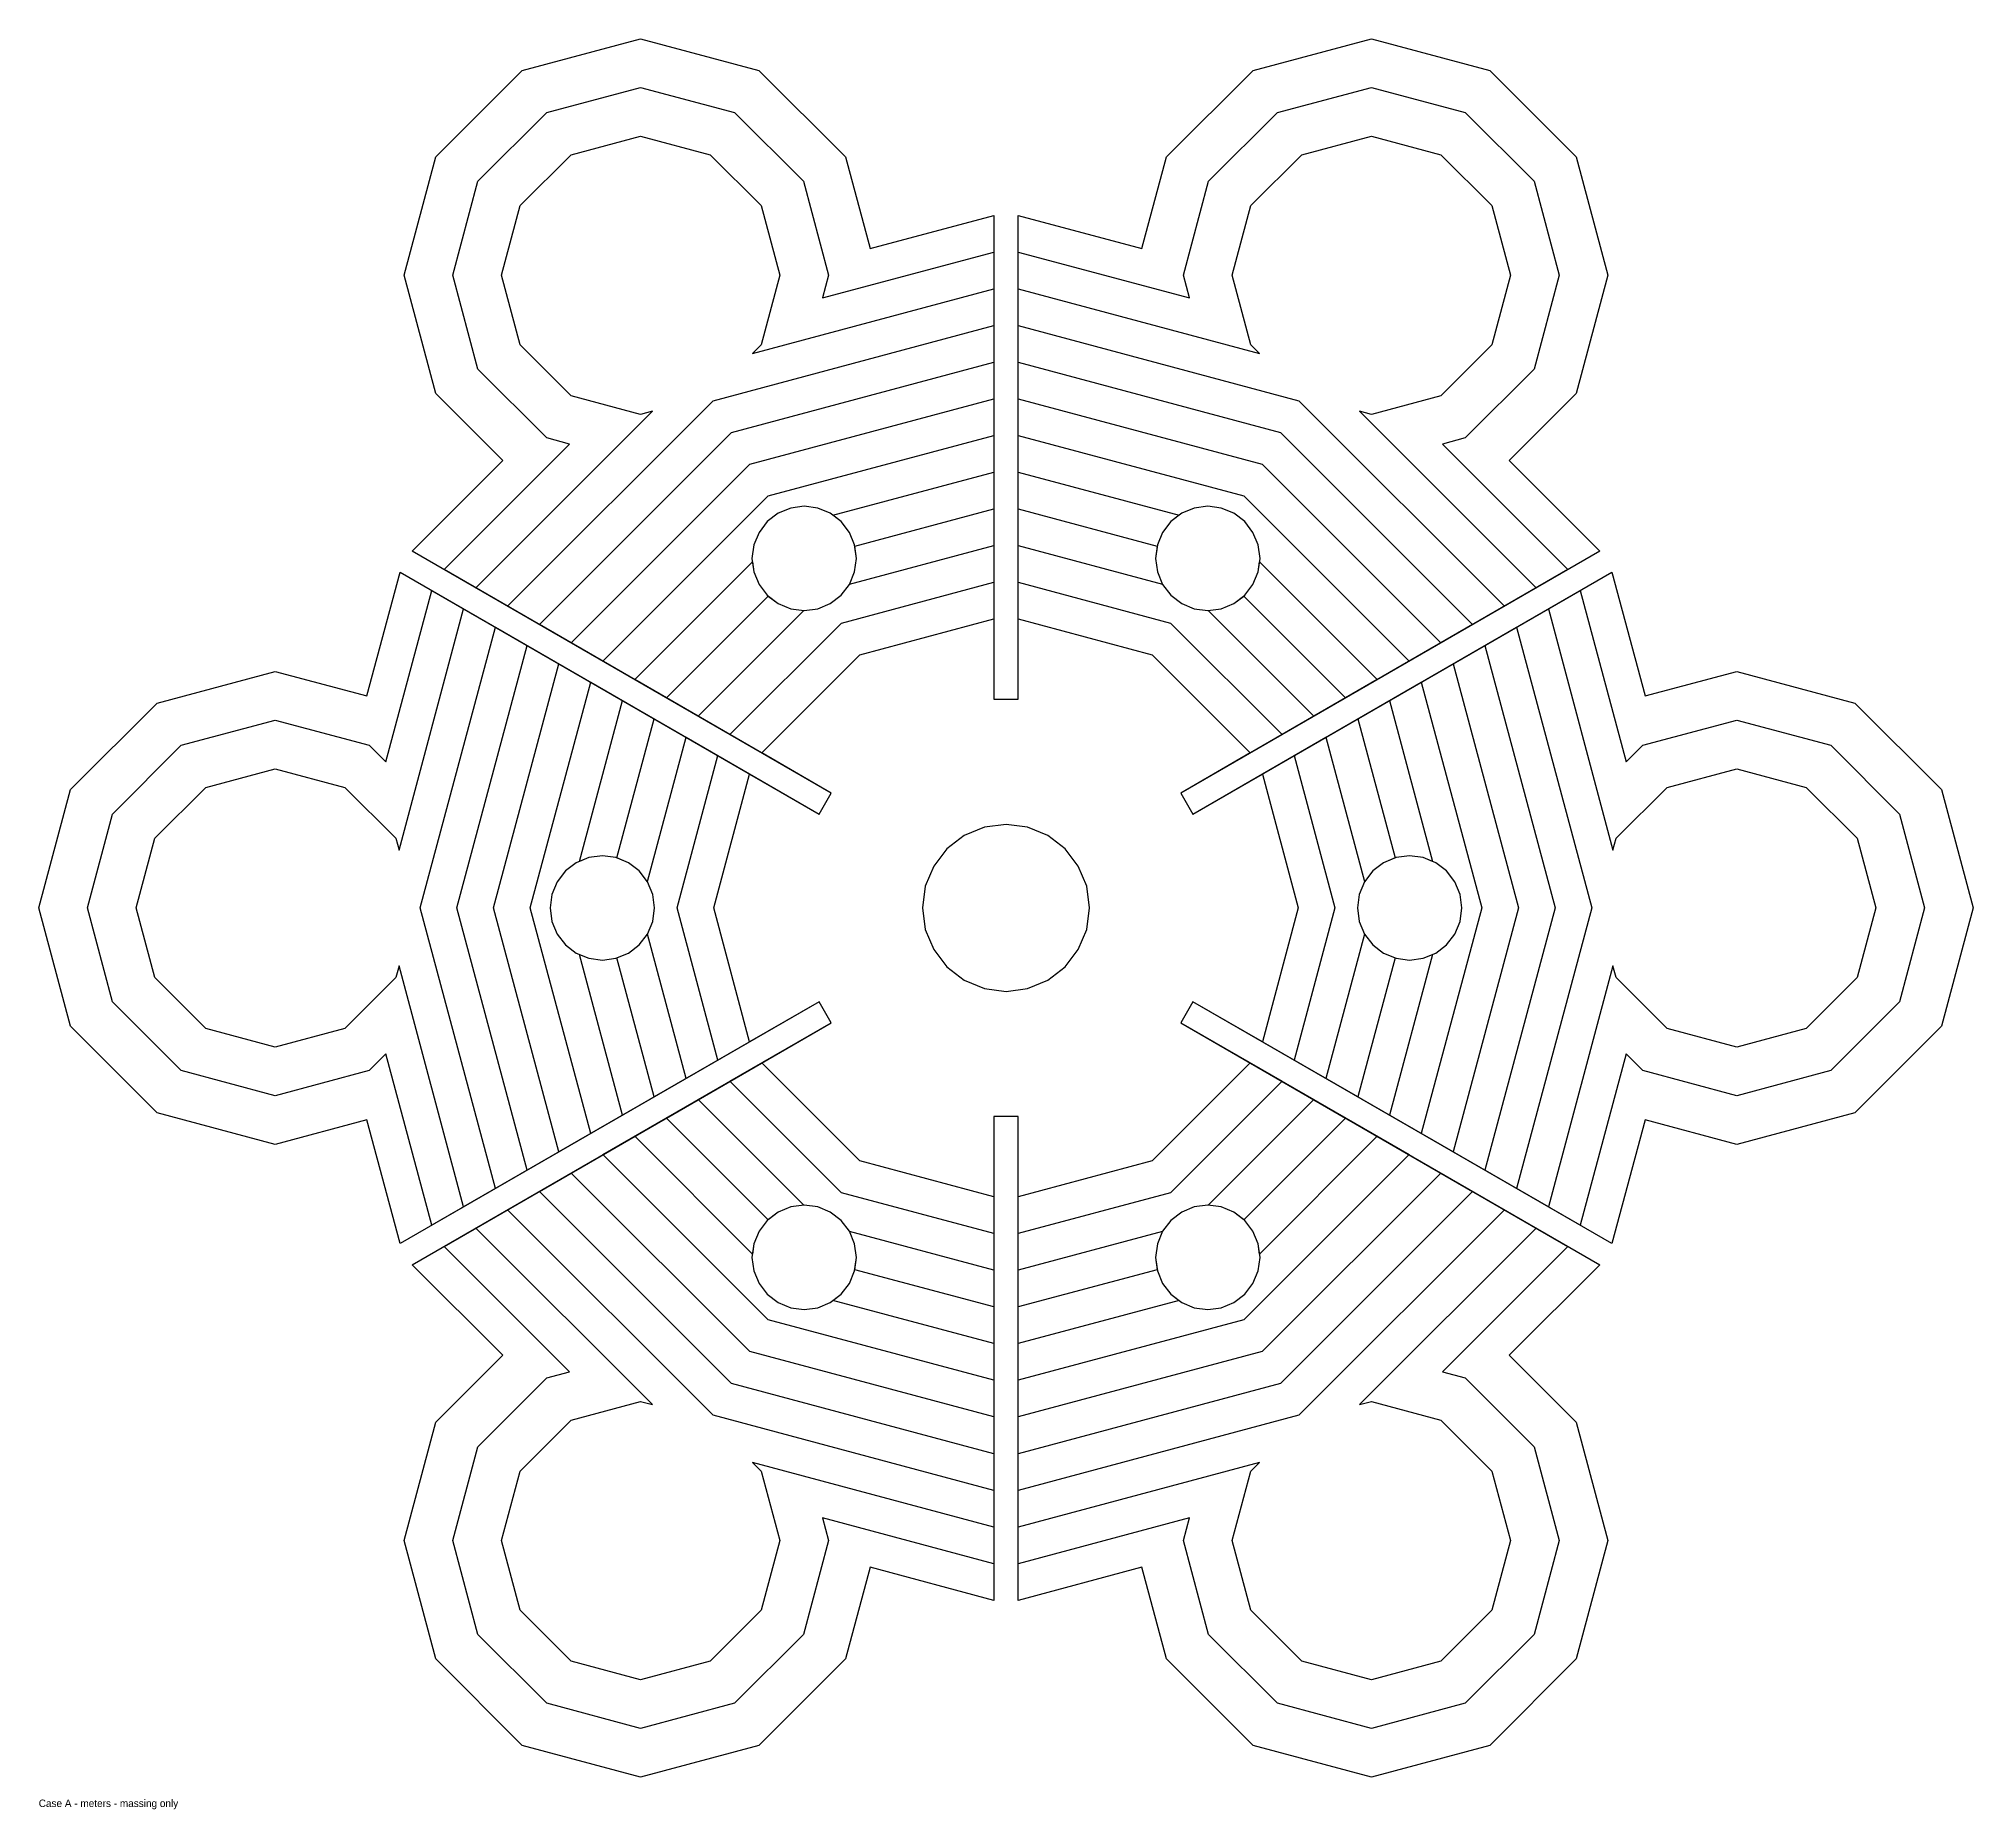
# Model space of a CAD drawing. Header units: metres. Extents: x -12935 to 12935, y -12056 to 11626.
import ezdxf

# ---------------------------------------------------------------- set-up
doc = ezdxf.new("R2010")
doc.units = ezdxf.units.M
for name, color, linetype in [('TIER_01', 3, 'Continuous'), ('TIER_02', 3, 'Continuous'), ('TIER_03', 3, 'Continuous'), ('TIER_04', 3, 'Continuous'), ('TIER_05', 3, 'Continuous'), ('TIER_06', 3, 'Continuous'), ('TIER_07', 3, 'Continuous'), ('TIER_08', 3, 'Continuous'), ('TIER_09', 3, 'Continuous'), ('TIER_10', 3, 'Continuous'), ('TIER_11', 3, 'Continuous'), ('TIER_12', 3, 'Continuous')]:
    doc.layers.add(name, color=color, linetype=linetype)

msp = doc.modelspace()

# ---------------------------------------------------------------- linework, layer by layer
at = {"layer": 'TIER_01'}
for points in [[(7626, -10044), (6468, -11202), (4886, -11626), (3304, -11202), (2146, -10044), (1817, -8819), (163, -9262), (163, -2792), (-163, -2792), (-163, -9262), (-1817, -8819), (-2146, -10044), (-3304, -11202), (-4886, -11626), (-6468, -11202), (-7626, -10044), (-8050, -8462), (-7626, -6880), (-6729, -5983), (-7940, -4772), (-2336, -1537), (-2499, -1255), (-8103, -4490), (-8546, -2836), (-9771, -3164), (-11353, -2740), (-12512, -1582), (-12935, 0), (-12512, 1582), (-11353, 2740), (-9771, 3164), (-8546, 2836), (-8103, 4490), (-2499, 1255), (-2336, 1537), (-7940, 4772), (-6729, 5983), (-7626, 6880), (-8050, 8462), (-7626, 10044), (-6468, 11202), (-4886, 11626), (-3304, 11202), (-2146, 10044), (-1817, 8819), (-163, 9262), (-163, 2792), (163, 2792), (163, 9262), (1817, 8819), (2146, 10044), (3304, 11202), (4886, 11626), (6468, 11202), (7626, 10044), (8050, 8462), (7626, 6880), (6729, 5983), (7940, 4772), (2336, 1537), (2499, 1255), (8103, 4490), (8546, 2836), (9771, 3164), (11353, 2740), (12512, 1582), (12935, 0), (12512, -1582), (11353, -2740), (9771, -3164), (8546, -2836), (8103, -4490), (2499, -1255), (2336, -1537), (7940, -4772), (6729, -5983), (7626, -6880), (8050, -8462)], [(-2205, 4181), (-2094, 4325), (-2025, 4494), (-2001, 4674), (-2025, 4855), (-2094, 5023), (-2205, 5168), (-2350, 5279), (-2518, 5349), (-2699, 5372), (-2879, 5349), (-3048, 5279), (-3192, 5168), (-3303, 5023), (-3373, 4855), (-3397, 4674), (-3373, 4494), (-3303, 4325), (-3192, 4181), (-3048, 4070), (-2879, 4000), (-2699, 3976), (-2518, 4000), (-2350, 4070)], [(3192, 4181), (3303, 4325), (3373, 4494), (3397, 4674), (3373, 4855), (3303, 5023), (3192, 5168), (3048, 5279), (2879, 5349), (2699, 5372), (2518, 5349), (2350, 5279), (2205, 5168), (2094, 5023), (2025, 4855), (2001, 4674), (2025, 4494), (2094, 4325), (2205, 4181), (2350, 4070), (2518, 4000), (2699, 3976), (2879, 4000), (3048, 4070)], [(790, -790), (967, -558), (1079, -289), (1117, 0), (1079, 289), (967, 558), (790, 790), (558, 967), (289, 1079), (0, 1117), (-289, 1079), (-558, 967), (-790, 790), (-967, 558), (-1079, 289), (-1117, 0), (-1079, -289), (-967, -558), (-790, -790), (-558, -967), (-289, -1079), (0, -1117), (289, -1079), (558, -967)], [(-4793, -349), (-4723, -181), (-4700, 0), (-4723, 181), (-4793, 349), (-4904, 494), (-5049, 604), (-5217, 674), (-5398, 698), (-5578, 674), (-5747, 604), (-5891, 494), (-6002, 349), (-6072, 181), (-6095, 0), (-6072, -181), (-6002, -349), (-5891, -494), (-5747, -604), (-5578, -674), (-5398, -698), (-5217, -674), (-5049, -604), (-4904, -494)], [(5891, -494), (6002, -349), (6072, -181), (6095, 0), (6072, 181), (6002, 349), (5891, 494), (5747, 604), (5578, 674), (5398, 698), (5217, 674), (5049, 604), (4904, 494), (4793, 349), (4723, 181), (4700, 0), (4723, -181), (4793, -349), (4904, -494), (5049, -604), (5217, -674), (5398, -698), (5578, -674), (5747, -604)], [(-2094, -5023), (-2025, -4855), (-2001, -4674), (-2025, -4494), (-2094, -4325), (-2205, -4181), (-2350, -4070), (-2518, -4000), (-2699, -3976), (-2879, -4000), (-3048, -4070), (-3192, -4181), (-3303, -4325), (-3373, -4494), (-3397, -4674), (-3373, -4855), (-3303, -5023), (-3192, -5168), (-3048, -5279), (-2879, -5349), (-2699, -5372), (-2518, -5349), (-2350, -5279), (-2205, -5168)], [(3192, -5168), (3303, -5023), (3373, -4855), (3397, -4674), (3373, -4494), (3303, -4325), (3192, -4181), (3048, -4070), (2879, -4000), (2699, -3976), (2518, -4000), (2350, -4070), (2205, -4181), (2094, -4325), (2025, -4494), (2001, -4674), (2025, -4855), (2094, -5023), (2205, -5168), (2350, -5279), (2518, -5349), (2699, -5372), (2879, -5349), (3048, -5279)]]:
    msp.add_lwpolyline(points, close=True, dxfattribs=at)
at = {"layer": 'TIER_02'}
for points in [[(-3629, -10638), (-4886, -10975), (-6142, -10638), (-7062, -9719), (-7398, -8462), (-7062, -7206), (-6142, -6286), (-5837, -6205), (-7515, -4527), (-2336, -1537), (-2499, -1255), (-7678, -4245), (-8292, -1953), (-8515, -2176), (-9771, -2513), (-11028, -2176), (-11947, -1256), (-12284, 0), (-11947, 1256), (-11028, 2176), (-9771, 2513), (-8515, 2176), (-8292, 1953), (-7678, 4245), (-2499, 1255), (-2336, 1537), (-7515, 4527), (-5837, 6205), (-6142, 6286), (-7062, 7206), (-7398, 8462), (-7062, 9719), (-6142, 10638), (-4886, 10975), (-3629, 10638), (-2710, 9719), (-2373, 8462), (-2455, 8158), (-163, 8772), (-163, 2792), (163, 2792), (163, 8772), (2455, 8158), (2373, 8462), (2710, 9719), (3629, 10638), (4886, 10975), (6142, 10638), (7062, 9719), (7398, 8462), (7062, 7206), (6142, 6286), (5837, 6205), (7515, 4527), (2336, 1537), (2499, 1255), (7678, 4245), (8292, 1953), (8515, 2176), (9771, 2513), (11028, 2176), (11947, 1256), (12284, 0), (11947, -1256), (11028, -2176), (9771, -2513), (8515, -2176), (8292, -1953), (7678, -4245), (2499, -1255), (2336, -1537), (7515, -4527), (5837, -6205), (6142, -6286), (7062, -7206), (7398, -8462), (7062, -9719), (6142, -10638), (4886, -10975), (3629, -10638), (2710, -9719), (2373, -8462), (2455, -8158), (163, -8772), (163, -2792), (-163, -2792), (-163, -8772), (-2455, -8158), (-2373, -8462), (-2710, -9719)], [(-2205, 4181), (-2094, 4325), (-2025, 4494), (-2001, 4674), (-2025, 4855), (-2094, 5023), (-2205, 5168), (-2350, 5279), (-2518, 5349), (-2699, 5372), (-2879, 5349), (-3048, 5279), (-3192, 5168), (-3303, 5023), (-3373, 4855), (-3397, 4674), (-3373, 4494), (-3303, 4325), (-3192, 4181), (-3048, 4070), (-2879, 4000), (-2699, 3976), (-2518, 4000), (-2350, 4070)], [(3192, 4181), (3303, 4325), (3373, 4494), (3397, 4674), (3373, 4855), (3303, 5023), (3192, 5168), (3048, 5279), (2879, 5349), (2699, 5372), (2518, 5349), (2350, 5279), (2205, 5168), (2094, 5023), (2025, 4855), (2001, 4674), (2025, 4494), (2094, 4325), (2205, 4181), (2350, 4070), (2518, 4000), (2699, 3976), (2879, 4000), (3048, 4070)], [(790, -790), (967, -558), (1079, -289), (1117, 0), (1079, 289), (967, 558), (790, 790), (558, 967), (289, 1079), (0, 1117), (-289, 1079), (-558, 967), (-790, 790), (-967, 558), (-1079, 289), (-1117, 0), (-1079, -289), (-967, -558), (-790, -790), (-558, -967), (-289, -1079), (0, -1117), (289, -1079), (558, -967)], [(-4793, -349), (-4723, -181), (-4700, 0), (-4723, 181), (-4793, 349), (-4904, 494), (-5049, 604), (-5217, 674), (-5398, 698), (-5578, 674), (-5747, 604), (-5891, 494), (-6002, 349), (-6072, 181), (-6095, 0), (-6072, -181), (-6002, -349), (-5891, -494), (-5747, -604), (-5578, -674), (-5398, -698), (-5217, -674), (-5049, -604), (-4904, -494)], [(5891, -494), (6002, -349), (6072, -181), (6095, 0), (6072, 181), (6002, 349), (5891, 494), (5747, 604), (5578, 674), (5398, 698), (5217, 674), (5049, 604), (4904, 494), (4793, 349), (4723, 181), (4700, 0), (4723, -181), (4793, -349), (4904, -494), (5049, -604), (5217, -674), (5398, -698), (5578, -674), (5747, -604)], [(-2094, -5023), (-2025, -4855), (-2001, -4674), (-2025, -4494), (-2094, -4325), (-2205, -4181), (-2350, -4070), (-2518, -4000), (-2699, -3976), (-2879, -4000), (-3048, -4070), (-3192, -4181), (-3303, -4325), (-3373, -4494), (-3397, -4674), (-3373, -4855), (-3303, -5023), (-3192, -5168), (-3048, -5279), (-2879, -5349), (-2699, -5372), (-2518, -5349), (-2350, -5279), (-2205, -5168)], [(3192, -5168), (3303, -5023), (3373, -4855), (3397, -4674), (3373, -4494), (3303, -4325), (3192, -4181), (3048, -4070), (2879, -4000), (2699, -3976), (2518, -4000), (2350, -4070), (2205, -4181), (2094, -4325), (2025, -4494), (2001, -4674), (2025, -4855), (2094, -5023), (2205, -5168), (2350, -5279), (2518, -5349), (2699, -5372), (2879, -5349), (3048, -5279)]]:
    msp.add_lwpolyline(points, close=True, dxfattribs=at)
at = {"layer": 'TIER_03'}
for points in [[(6498, -7532), (6747, -8462), (6498, -9393), (5816, -10074), (4886, -10323), (3955, -10074), (3274, -9393), (3024, -8462), (3274, -7532), (3389, -7417), (163, -8281), (163, -2792), (-163, -2792), (-163, -8281), (-3389, -7417), (-3274, -7532), (-3024, -8462), (-3274, -9393), (-3955, -10074), (-4886, -10323), (-5816, -10074), (-6498, -9393), (-6747, -8462), (-6498, -7532), (-5816, -6850), (-4886, -6601), (-4729, -6643), (-7090, -4282), (-2336, -1537), (-2499, -1255), (-7253, -3999), (-8117, -774), (-8160, -931), (-8841, -1612), (-9771, -1861), (-10702, -1612), (-11383, -931), (-11633, 0), (-11383, 931), (-10702, 1612), (-9771, 1861), (-8841, 1612), (-8160, 931), (-8117, 774), (-7253, 3999), (-2499, 1255), (-2336, 1537), (-7090, 4282), (-4729, 6643), (-4886, 6601), (-5816, 6850), (-6498, 7532), (-6747, 8462), (-6498, 9393), (-5816, 10074), (-4886, 10323), (-3955, 10074), (-3274, 9393), (-3024, 8462), (-3274, 7532), (-3389, 7417), (-163, 8281), (-163, 2792), (163, 2792), (163, 8281), (3389, 7417), (3274, 7532), (3024, 8462), (3274, 9393), (3955, 10074), (4886, 10323), (5816, 10074), (6498, 9393), (6747, 8462), (6498, 7532), (5816, 6850), (4886, 6601), (4729, 6643), (7090, 4282), (2336, 1537), (2499, 1255), (7253, 3999), (8117, 774), (8160, 931), (8841, 1612), (9771, 1861), (10702, 1612), (11383, 931), (11633, 0), (11383, -931), (10702, -1612), (9771, -1861), (8841, -1612), (8160, -931), (8117, -774), (7253, -3999), (2499, -1255), (2336, -1537), (7090, -4282), (4729, -6643), (4886, -6601), (5816, -6850)], [(-2205, 4181), (-2094, 4325), (-2025, 4494), (-2001, 4674), (-2025, 4855), (-2094, 5023), (-2205, 5168), (-2350, 5279), (-2518, 5349), (-2699, 5372), (-2879, 5349), (-3048, 5279), (-3192, 5168), (-3303, 5023), (-3373, 4855), (-3397, 4674), (-3373, 4494), (-3303, 4325), (-3192, 4181), (-3048, 4070), (-2879, 4000), (-2699, 3976), (-2518, 4000), (-2350, 4070)], [(3192, 4181), (3303, 4325), (3373, 4494), (3397, 4674), (3373, 4855), (3303, 5023), (3192, 5168), (3048, 5279), (2879, 5349), (2699, 5372), (2518, 5349), (2350, 5279), (2205, 5168), (2094, 5023), (2025, 4855), (2001, 4674), (2025, 4494), (2094, 4325), (2205, 4181), (2350, 4070), (2518, 4000), (2699, 3976), (2879, 4000), (3048, 4070)], [(790, -790), (967, -558), (1079, -289), (1117, 0), (1079, 289), (967, 558), (790, 790), (558, 967), (289, 1079), (0, 1117), (-289, 1079), (-558, 967), (-790, 790), (-967, 558), (-1079, 289), (-1117, 0), (-1079, -289), (-967, -558), (-790, -790), (-558, -967), (-289, -1079), (0, -1117), (289, -1079), (558, -967)], [(-4793, -349), (-4723, -181), (-4700, 0), (-4723, 181), (-4793, 349), (-4904, 494), (-5049, 604), (-5217, 674), (-5398, 698), (-5578, 674), (-5747, 604), (-5891, 494), (-6002, 349), (-6072, 181), (-6095, 0), (-6072, -181), (-6002, -349), (-5891, -494), (-5747, -604), (-5578, -674), (-5398, -698), (-5217, -674), (-5049, -604), (-4904, -494)], [(5891, -494), (6002, -349), (6072, -181), (6095, 0), (6072, 181), (6002, 349), (5891, 494), (5747, 604), (5578, 674), (5398, 698), (5217, 674), (5049, 604), (4904, 494), (4793, 349), (4723, 181), (4700, 0), (4723, -181), (4793, -349), (4904, -494), (5049, -604), (5217, -674), (5398, -698), (5578, -674), (5747, -604)], [(-2094, -5023), (-2025, -4855), (-2001, -4674), (-2025, -4494), (-2094, -4325), (-2205, -4181), (-2350, -4070), (-2518, -4000), (-2699, -3976), (-2879, -4000), (-3048, -4070), (-3192, -4181), (-3303, -4325), (-3373, -4494), (-3397, -4674), (-3373, -4855), (-3303, -5023), (-3192, -5168), (-3048, -5279), (-2879, -5349), (-2699, -5372), (-2518, -5349), (-2350, -5279), (-2205, -5168)], [(3192, -5168), (3303, -5023), (3373, -4855), (3397, -4674), (3373, -4494), (3303, -4325), (3192, -4181), (3048, -4070), (2879, -4000), (2699, -3976), (2518, -4000), (2350, -4070), (2205, -4181), (2094, -4325), (2025, -4494), (2001, -4674), (2025, -4855), (2094, -5023), (2205, -5168), (2350, -5279), (2518, -5349), (2699, -5372), (2879, -5349), (3048, -5279)]]:
    msp.add_lwpolyline(points, close=True, dxfattribs=at)
at = {"layer": 'TIER_04'}
for points in [[(7834, 0), (6828, -3754), (2499, -1255), (2336, -1537), (6665, -4036), (3917, -6784), (163, -7790), (163, -2792), (-163, -2792), (-163, -7790), (-3917, -6784), (-6665, -4036), (-2336, -1537), (-2499, -1255), (-6828, -3754), (-7834, 0), (-6828, 3754), (-2499, 1255), (-2336, 1537), (-6665, 4036), (-3917, 6784), (-163, 7790), (-163, 2792), (163, 2792), (163, 7790), (3917, 6784), (6665, 4036), (2336, 1537), (2499, 1255), (6828, 3754)], [(-2205, 4181), (-2094, 4325), (-2025, 4494), (-2001, 4674), (-2025, 4855), (-2094, 5023), (-2205, 5168), (-2350, 5279), (-2518, 5349), (-2699, 5372), (-2879, 5349), (-3048, 5279), (-3192, 5168), (-3303, 5023), (-3373, 4855), (-3397, 4674), (-3373, 4494), (-3303, 4325), (-3192, 4181), (-3048, 4070), (-2879, 4000), (-2699, 3976), (-2518, 4000), (-2350, 4070)], [(3192, 4181), (3303, 4325), (3373, 4494), (3397, 4674), (3373, 4855), (3303, 5023), (3192, 5168), (3048, 5279), (2879, 5349), (2699, 5372), (2518, 5349), (2350, 5279), (2205, 5168), (2094, 5023), (2025, 4855), (2001, 4674), (2025, 4494), (2094, 4325), (2205, 4181), (2350, 4070), (2518, 4000), (2699, 3976), (2879, 4000), (3048, 4070)], [(790, -790), (967, -558), (1079, -289), (1117, 0), (1079, 289), (967, 558), (790, 790), (558, 967), (289, 1079), (0, 1117), (-289, 1079), (-558, 967), (-790, 790), (-967, 558), (-1079, 289), (-1117, 0), (-1079, -289), (-967, -558), (-790, -790), (-558, -967), (-289, -1079), (0, -1117), (289, -1079), (558, -967)], [(-4793, -349), (-4723, -181), (-4700, 0), (-4723, 181), (-4793, 349), (-4904, 494), (-5049, 604), (-5217, 674), (-5398, 698), (-5578, 674), (-5747, 604), (-5891, 494), (-6002, 349), (-6072, 181), (-6095, 0), (-6072, -181), (-6002, -349), (-5891, -494), (-5747, -604), (-5578, -674), (-5398, -698), (-5217, -674), (-5049, -604), (-4904, -494)], [(5891, -494), (6002, -349), (6072, -181), (6095, 0), (6072, 181), (6002, 349), (5891, 494), (5747, 604), (5578, 674), (5398, 698), (5217, 674), (5049, 604), (4904, 494), (4793, 349), (4723, 181), (4700, 0), (4723, -181), (4793, -349), (4904, -494), (5049, -604), (5217, -674), (5398, -698), (5578, -674), (5747, -604)], [(-2094, -5023), (-2025, -4855), (-2001, -4674), (-2025, -4494), (-2094, -4325), (-2205, -4181), (-2350, -4070), (-2518, -4000), (-2699, -3976), (-2879, -4000), (-3048, -4070), (-3192, -4181), (-3303, -4325), (-3373, -4494), (-3397, -4674), (-3373, -4855), (-3303, -5023), (-3192, -5168), (-3048, -5279), (-2879, -5349), (-2699, -5372), (-2518, -5349), (-2350, -5279), (-2205, -5168)], [(3192, -5168), (3303, -5023), (3373, -4855), (3397, -4674), (3373, -4494), (3303, -4325), (3192, -4181), (3048, -4070), (2879, -4000), (2699, -3976), (2518, -4000), (2350, -4070), (2205, -4181), (2094, -4325), (2025, -4494), (2001, -4674), (2025, -4855), (2094, -5023), (2205, -5168), (2350, -5279), (2518, -5349), (2699, -5372), (2879, -5349), (3048, -5279)]]:
    msp.add_lwpolyline(points, close=True, dxfattribs=at)
at = {"layer": 'TIER_05'}
for points in [[(7343, 0), (6403, -3509), (2499, -1255), (2336, -1537), (6240, -3791), (3672, -6360), (163, -7300), (163, -2792), (-163, -2792), (-163, -7300), (-3672, -6360), (-6240, -3791), (-2336, -1537), (-2499, -1255), (-6403, -3509), (-7343, 0), (-6403, 3509), (-2499, 1255), (-2336, 1537), (-6240, 3791), (-3672, 6360), (-163, 7300), (-163, 2792), (163, 2792), (163, 7300), (3672, 6360), (6240, 3791), (2336, 1537), (2499, 1255), (6403, 3509)], [(-2205, 4181), (-2094, 4325), (-2025, 4494), (-2001, 4674), (-2025, 4855), (-2094, 5023), (-2205, 5168), (-2350, 5279), (-2518, 5349), (-2699, 5372), (-2879, 5349), (-3048, 5279), (-3192, 5168), (-3303, 5023), (-3373, 4855), (-3397, 4674), (-3373, 4494), (-3303, 4325), (-3192, 4181), (-3048, 4070), (-2879, 4000), (-2699, 3976), (-2518, 4000), (-2350, 4070)], [(3192, 4181), (3303, 4325), (3373, 4494), (3397, 4674), (3373, 4855), (3303, 5023), (3192, 5168), (3048, 5279), (2879, 5349), (2699, 5372), (2518, 5349), (2350, 5279), (2205, 5168), (2094, 5023), (2025, 4855), (2001, 4674), (2025, 4494), (2094, 4325), (2205, 4181), (2350, 4070), (2518, 4000), (2699, 3976), (2879, 4000), (3048, 4070)], [(790, -790), (967, -558), (1079, -289), (1117, 0), (1079, 289), (967, 558), (790, 790), (558, 967), (289, 1079), (0, 1117), (-289, 1079), (-558, 967), (-790, 790), (-967, 558), (-1079, 289), (-1117, 0), (-1079, -289), (-967, -558), (-790, -790), (-558, -967), (-289, -1079), (0, -1117), (289, -1079), (558, -967)], [(-4793, -349), (-4723, -181), (-4700, 0), (-4723, 181), (-4793, 349), (-4904, 494), (-5049, 604), (-5217, 674), (-5398, 698), (-5578, 674), (-5747, 604), (-5891, 494), (-6002, 349), (-6072, 181), (-6095, 0), (-6072, -181), (-6002, -349), (-5891, -494), (-5747, -604), (-5578, -674), (-5398, -698), (-5217, -674), (-5049, -604), (-4904, -494)], [(5891, -494), (6002, -349), (6072, -181), (6095, 0), (6072, 181), (6002, 349), (5891, 494), (5747, 604), (5578, 674), (5398, 698), (5217, 674), (5049, 604), (4904, 494), (4793, 349), (4723, 181), (4700, 0), (4723, -181), (4793, -349), (4904, -494), (5049, -604), (5217, -674), (5398, -698), (5578, -674), (5747, -604)], [(-2094, -5023), (-2025, -4855), (-2001, -4674), (-2025, -4494), (-2094, -4325), (-2205, -4181), (-2350, -4070), (-2518, -4000), (-2699, -3976), (-2879, -4000), (-3048, -4070), (-3192, -4181), (-3303, -4325), (-3373, -4494), (-3397, -4674), (-3373, -4855), (-3303, -5023), (-3192, -5168), (-3048, -5279), (-2879, -5349), (-2699, -5372), (-2518, -5349), (-2350, -5279), (-2205, -5168)], [(3192, -5168), (3303, -5023), (3373, -4855), (3397, -4674), (3373, -4494), (3303, -4325), (3192, -4181), (3048, -4070), (2879, -4000), (2699, -3976), (2518, -4000), (2350, -4070), (2205, -4181), (2094, -4325), (2025, -4494), (2001, -4674), (2025, -4855), (2094, -5023), (2205, -5168), (2350, -5279), (2518, -5349), (2699, -5372), (2879, -5349), (3048, -5279)]]:
    msp.add_lwpolyline(points, close=True, dxfattribs=at)
at = {"layer": 'TIER_06'}
for points in [[(6853, 0), (5978, -3263), (2499, -1255), (2336, -1537), (5815, -3546), (3426, -5935), (163, -6809), (163, -2792), (-163, -2792), (-163, -6809), (-3426, -5935), (-5815, -3546), (-2336, -1537), (-2499, -1255), (-5978, -3263), (-6853, 0), (-5978, 3263), (-2499, 1255), (-2336, 1537), (-5815, 3546), (-3426, 5935), (-163, 6809), (-163, 2792), (163, 2792), (163, 6809), (3426, 5935), (5815, 3546), (2336, 1537), (2499, 1255), (5978, 3263)], [(-2205, 4181), (-2094, 4325), (-2025, 4494), (-2001, 4674), (-2025, 4855), (-2094, 5023), (-2205, 5168), (-2350, 5279), (-2518, 5349), (-2699, 5372), (-2879, 5349), (-3048, 5279), (-3192, 5168), (-3303, 5023), (-3373, 4855), (-3397, 4674), (-3373, 4494), (-3303, 4325), (-3192, 4181), (-3048, 4070), (-2879, 4000), (-2699, 3976), (-2518, 4000), (-2350, 4070)], [(3192, 4181), (3303, 4325), (3373, 4494), (3397, 4674), (3373, 4855), (3303, 5023), (3192, 5168), (3048, 5279), (2879, 5349), (2699, 5372), (2518, 5349), (2350, 5279), (2205, 5168), (2094, 5023), (2025, 4855), (2001, 4674), (2025, 4494), (2094, 4325), (2205, 4181), (2350, 4070), (2518, 4000), (2699, 3976), (2879, 4000), (3048, 4070)], [(790, -790), (967, -558), (1079, -289), (1117, 0), (1079, 289), (967, 558), (790, 790), (558, 967), (289, 1079), (0, 1117), (-289, 1079), (-558, 967), (-790, 790), (-967, 558), (-1079, 289), (-1117, 0), (-1079, -289), (-967, -558), (-790, -790), (-558, -967), (-289, -1079), (0, -1117), (289, -1079), (558, -967)], [(-4793, -349), (-4723, -181), (-4700, 0), (-4723, 181), (-4793, 349), (-4904, 494), (-5049, 604), (-5217, 674), (-5398, 698), (-5578, 674), (-5747, 604), (-5891, 494), (-6002, 349), (-6072, 181), (-6095, 0), (-6072, -181), (-6002, -349), (-5891, -494), (-5747, -604), (-5578, -674), (-5398, -698), (-5217, -674), (-5049, -604), (-4904, -494)], [(5891, -494), (6002, -349), (6072, -181), (6095, 0), (6072, 181), (6002, 349), (5891, 494), (5747, 604), (5578, 674), (5398, 698), (5217, 674), (5049, 604), (4904, 494), (4793, 349), (4723, 181), (4700, 0), (4723, -181), (4793, -349), (4904, -494), (5049, -604), (5217, -674), (5398, -698), (5578, -674), (5747, -604)], [(-2094, -5023), (-2025, -4855), (-2001, -4674), (-2025, -4494), (-2094, -4325), (-2205, -4181), (-2350, -4070), (-2518, -4000), (-2699, -3976), (-2879, -4000), (-3048, -4070), (-3192, -4181), (-3303, -4325), (-3373, -4494), (-3397, -4674), (-3373, -4855), (-3303, -5023), (-3192, -5168), (-3048, -5279), (-2879, -5349), (-2699, -5372), (-2518, -5349), (-2350, -5279), (-2205, -5168)], [(3192, -5168), (3303, -5023), (3373, -4855), (3397, -4674), (3373, -4494), (3303, -4325), (3192, -4181), (3048, -4070), (2879, -4000), (2699, -3976), (2518, -4000), (2350, -4070), (2205, -4181), (2094, -4325), (2025, -4494), (2001, -4674), (2025, -4855), (2094, -5023), (2205, -5168), (2350, -5279), (2518, -5349), (2699, -5372), (2879, -5349), (3048, -5279)]]:
    msp.add_lwpolyline(points, close=True, dxfattribs=at)
at = {"layer": 'TIER_07'}
for points in [[(6362, 0), (5553, -3018), (2499, -1255), (2336, -1537), (5390, -3300), (3181, -5510), (163, -6318), (163, -2792), (-163, -2792), (-163, -6318), (-3181, -5510), (-5390, -3300), (-2336, -1537), (-2499, -1255), (-5553, -3018), (-6362, 0), (-5553, 3018), (-2499, 1255), (-2336, 1537), (-5390, 3300), (-3181, 5510), (-163, 6318), (-163, 2792), (163, 2792), (163, 6318), (3181, 5510), (5390, 3300), (2336, 1537), (2499, 1255), (5553, 3018)], [(-2205, 4181), (-2094, 4325), (-2025, 4494), (-2001, 4674), (-2025, 4855), (-2094, 5023), (-2205, 5168), (-2350, 5279), (-2518, 5349), (-2699, 5372), (-2879, 5349), (-3048, 5279), (-3192, 5168), (-3303, 5023), (-3373, 4855), (-3397, 4674), (-3373, 4494), (-3303, 4325), (-3192, 4181), (-3048, 4070), (-2879, 4000), (-2699, 3976), (-2518, 4000), (-2350, 4070)], [(3192, 4181), (3303, 4325), (3373, 4494), (3397, 4674), (3373, 4855), (3303, 5023), (3192, 5168), (3048, 5279), (2879, 5349), (2699, 5372), (2518, 5349), (2350, 5279), (2205, 5168), (2094, 5023), (2025, 4855), (2001, 4674), (2025, 4494), (2094, 4325), (2205, 4181), (2350, 4070), (2518, 4000), (2699, 3976), (2879, 4000), (3048, 4070)], [(790, -790), (967, -558), (1079, -289), (1117, 0), (1079, 289), (967, 558), (790, 790), (558, 967), (289, 1079), (0, 1117), (-289, 1079), (-558, 967), (-790, 790), (-967, 558), (-1079, 289), (-1117, 0), (-1079, -289), (-967, -558), (-790, -790), (-558, -967), (-289, -1079), (0, -1117), (289, -1079), (558, -967)], [(-4793, -349), (-4723, -181), (-4700, 0), (-4723, 181), (-4793, 349), (-4904, 494), (-5049, 604), (-5217, 674), (-5398, 698), (-5578, 674), (-5747, 604), (-5891, 494), (-6002, 349), (-6072, 181), (-6095, 0), (-6072, -181), (-6002, -349), (-5891, -494), (-5747, -604), (-5578, -674), (-5398, -698), (-5217, -674), (-5049, -604), (-4904, -494)], [(5891, -494), (6002, -349), (6072, -181), (6095, 0), (6072, 181), (6002, 349), (5891, 494), (5747, 604), (5578, 674), (5398, 698), (5217, 674), (5049, 604), (4904, 494), (4793, 349), (4723, 181), (4700, 0), (4723, -181), (4793, -349), (4904, -494), (5049, -604), (5217, -674), (5398, -698), (5578, -674), (5747, -604)], [(-2094, -5023), (-2025, -4855), (-2001, -4674), (-2025, -4494), (-2094, -4325), (-2205, -4181), (-2350, -4070), (-2518, -4000), (-2699, -3976), (-2879, -4000), (-3048, -4070), (-3192, -4181), (-3303, -4325), (-3373, -4494), (-3397, -4674), (-3373, -4855), (-3303, -5023), (-3192, -5168), (-3048, -5279), (-2879, -5349), (-2699, -5372), (-2518, -5349), (-2350, -5279), (-2205, -5168)], [(3192, -5168), (3303, -5023), (3373, -4855), (3397, -4674), (3373, -4494), (3303, -4325), (3192, -4181), (3048, -4070), (2879, -4000), (2699, -3976), (2518, -4000), (2350, -4070), (2205, -4181), (2094, -4325), (2025, -4494), (2001, -4674), (2025, -4855), (2094, -5023), (2205, -5168), (2350, -5279), (2518, -5349), (2699, -5372), (2879, -5349), (3048, -5279)]]:
    msp.add_lwpolyline(points, close=True, dxfattribs=at)
at = {"layer": 'TIER_08'}
for points in [[(5705, 622), (5578, 674), (5398, 698), (5217, 674), (5049, 604), (4904, 494), (4793, 349), (4723, 181), (4700, 0), (4723, -181), (4793, -349), (4904, -494), (5049, -604), (5217, -674), (5398, -698), (5578, -674), (5705, -622), (5128, -2773), (2499, -1255), (2336, -1537), (4965, -3055), (3391, -4630), (3373, -4494), (3303, -4325), (3192, -4181), (3048, -4070), (2879, -4000), (2699, -3976), (2518, -4000), (2350, -4070), (2205, -4181), (2094, -4325), (2025, -4494), (2001, -4674), (2025, -4855), (2094, -5023), (2205, -5168), (2314, -5251), (163, -5828), (163, -2792), (-163, -2792), (-163, -5828), (-2314, -5251), (-2205, -5168), (-2094, -5023), (-2025, -4855), (-2001, -4674), (-2025, -4494), (-2094, -4325), (-2205, -4181), (-2350, -4070), (-2518, -4000), (-2699, -3976), (-2879, -4000), (-3048, -4070), (-3192, -4181), (-3303, -4325), (-3373, -4494), (-3391, -4630), (-4965, -3055), (-2336, -1537), (-2499, -1255), (-5128, -2773), (-5705, -622), (-5578, -674), (-5398, -698), (-5217, -674), (-5049, -604), (-4904, -494), (-4793, -349), (-4723, -181), (-4700, 0), (-4723, 181), (-4793, 349), (-4904, 494), (-5049, 604), (-5217, 674), (-5398, 698), (-5578, 674), (-5705, 622), (-5128, 2773), (-2499, 1255), (-2336, 1537), (-4965, 3055), (-3391, 4630), (-3373, 4494), (-3303, 4325), (-3192, 4181), (-3048, 4070), (-2879, 4000), (-2699, 3976), (-2518, 4000), (-2350, 4070), (-2205, 4181), (-2094, 4325), (-2025, 4494), (-2001, 4674), (-2025, 4855), (-2094, 5023), (-2205, 5168), (-2314, 5251), (-163, 5828), (-163, 2792), (163, 2792), (163, 5828), (2314, 5251), (2205, 5168), (2094, 5023), (2025, 4855), (2001, 4674), (2025, 4494), (2094, 4325), (2205, 4181), (2350, 4070), (2518, 4000), (2699, 3976), (2879, 4000), (3048, 4070), (3192, 4181), (3303, 4325), (3373, 4494), (3391, 4630), (4965, 3055), (2336, 1537), (2499, 1255), (5128, 2773)], [(790, -790), (967, -558), (1079, -289), (1117, 0), (1079, 289), (967, 558), (790, 790), (558, 967), (289, 1079), (0, 1117), (-289, 1079), (-558, 967), (-790, 790), (-967, 558), (-1079, 289), (-1117, 0), (-1079, -289), (-967, -558), (-790, -790), (-558, -967), (-289, -1079), (0, -1117), (289, -1079), (558, -967)]]:
    msp.add_lwpolyline(points, close=True, dxfattribs=at)
at = {"layer": 'TIER_09'}
for points in [[(5202, 668), (5049, 604), (4904, 494), (4793, 349), (4723, 181), (4700, 0), (4723, -181), (4793, -349), (4904, -494), (5049, -604), (5202, -668), (4703, -2527), (2499, -1255), (2336, -1537), (4541, -2810), (3179, -4171), (3048, -4070), (2879, -4000), (2699, -3976), (2518, -4000), (2350, -4070), (2205, -4181), (2094, -4325), (2025, -4494), (2001, -4674), (2022, -4839), (163, -5337), (163, -2792), (-163, -2792), (-163, -5337), (-2022, -4839), (-2001, -4674), (-2025, -4494), (-2094, -4325), (-2205, -4181), (-2350, -4070), (-2518, -4000), (-2699, -3976), (-2879, -4000), (-3048, -4070), (-3179, -4171), (-4541, -2810), (-2336, -1537), (-2499, -1255), (-4703, -2527), (-5202, -668), (-5049, -604), (-4904, -494), (-4793, -349), (-4723, -181), (-4700, 0), (-4723, 181), (-4793, 349), (-4904, 494), (-5049, 604), (-5202, 668), (-4703, 2527), (-2499, 1255), (-2336, 1537), (-4541, 2810), (-3179, 4171), (-3048, 4070), (-2879, 4000), (-2699, 3976), (-2518, 4000), (-2350, 4070), (-2205, 4181), (-2094, 4325), (-2025, 4494), (-2001, 4674), (-2022, 4839), (-163, 5337), (-163, 2792), (163, 2792), (163, 5337), (2022, 4839), (2001, 4674), (2025, 4494), (2094, 4325), (2205, 4181), (2350, 4070), (2518, 4000), (2699, 3976), (2879, 4000), (3048, 4070), (3179, 4171), (4541, 2810), (2336, 1537), (2499, 1255), (4703, 2527)], [(790, -790), (967, -558), (1079, -289), (1117, 0), (1079, 289), (967, 558), (790, 790), (558, 967), (289, 1079), (0, 1117), (-289, 1079), (-558, 967), (-790, 790), (-967, 558), (-1079, 289), (-1117, 0), (-1079, -289), (-967, -558), (-790, -790), (-558, -967), (-289, -1079), (0, -1117), (289, -1079), (558, -967)]]:
    msp.add_lwpolyline(points, close=True, dxfattribs=at)
at = {"layer": 'TIER_10'}
for points in [[(4796, 352), (4793, 349), (4723, 181), (4700, 0), (4723, -181), (4793, -349), (4796, -352), (4278, -2282), (2499, -1255), (2336, -1537), (4116, -2564), (2703, -3977), (2699, -3976), (2518, -4000), (2350, -4070), (2205, -4181), (2094, -4325), (2093, -4329), (163, -4846), (163, -2792), (-163, -2792), (-163, -4846), (-2093, -4329), (-2094, -4325), (-2205, -4181), (-2350, -4070), (-2518, -4000), (-2699, -3976), (-2703, -3977), (-4116, -2564), (-2336, -1537), (-2499, -1255), (-4278, -2282), (-4796, -352), (-4793, -349), (-4723, -181), (-4700, 0), (-4723, 181), (-4793, 349), (-4796, 352), (-4278, 2282), (-2499, 1255), (-2336, 1537), (-4116, 2564), (-2703, 3977), (-2699, 3976), (-2518, 4000), (-2350, 4070), (-2205, 4181), (-2094, 4325), (-2093, 4329), (-163, 4846), (-163, 2792), (163, 2792), (163, 4846), (2093, 4329), (2094, 4325), (2205, 4181), (2350, 4070), (2518, 4000), (2699, 3976), (2703, 3977), (4116, 2564), (2336, 1537), (2499, 1255), (4278, 2282)], [(790, -790), (967, -558), (1079, -289), (1117, 0), (1079, 289), (967, 558), (790, 790), (558, 967), (289, 1079), (0, 1117), (-289, 1079), (-558, 967), (-790, 790), (-967, 558), (-1079, 289), (-1117, 0), (-1079, -289), (-967, -558), (-790, -790), (-558, -967), (-289, -1079), (0, -1117), (289, -1079), (558, -967)]]:
    msp.add_lwpolyline(points, close=True, dxfattribs=at)
at = {"layer": 'TIER_11'}
for points in [[(4399, 0), (3853, -2037), (2499, -1255), (2336, -1537), (3691, -2319), (2200, -3810), (163, -4356), (163, -2792), (-163, -2792), (-163, -4356), (-2200, -3810), (-3691, -2319), (-2336, -1537), (-2499, -1255), (-3853, -2037), (-4399, 0), (-3853, 2037), (-2499, 1255), (-2336, 1537), (-3691, 2319), (-2200, 3810), (-163, 4356), (-163, 2792), (163, 2792), (163, 4356), (2200, 3810), (3691, 2319), (2336, 1537), (2499, 1255), (3853, 2037)], [(790, -790), (967, -558), (1079, -289), (1117, 0), (1079, 289), (967, 558), (790, 790), (558, 967), (289, 1079), (0, 1117), (-289, 1079), (-558, 967), (-790, 790), (-967, 558), (-1079, 289), (-1117, 0), (-1079, -289), (-967, -558), (-790, -790), (-558, -967), (-289, -1079), (0, -1117), (289, -1079), (558, -967)]]:
    msp.add_lwpolyline(points, close=True, dxfattribs=at)
at = {"layer": 'TIER_12'}
for points in [[(3909, 0), (3429, -1791), (2499, -1255), (2336, -1537), (3266, -2073), (1954, -3385), (163, -3865), (163, -2792), (-163, -2792), (-163, -3865), (-1954, -3385), (-3266, -2073), (-2336, -1537), (-2499, -1255), (-3429, -1791), (-3909, 0), (-3429, 1791), (-2499, 1255), (-2336, 1537), (-3266, 2073), (-1954, 3385), (-163, 3865), (-163, 2792), (163, 2792), (163, 3865), (1954, 3385), (3266, 2073), (2336, 1537), (2499, 1255), (3429, 1791)], [(790, -790), (967, -558), (1079, -289), (1117, 0), (1079, 289), (967, 558), (790, 790), (558, 967), (289, 1079), (0, 1117), (-289, 1079), (-558, 967), (-790, 790), (-967, 558), (-1079, 289), (-1117, 0), (-1079, -289), (-967, -558), (-790, -790), (-558, -967), (-289, -1079), (0, -1117), (289, -1079), (558, -967)]]:
    msp.add_lwpolyline(points, close=True, dxfattribs=at)

# ---------------------------------------------------------------- texts
msp.add_text('Case A - meters - massing only', height=100).set_placement((-12935, -12026))

doc.saveas('drawing.dxf')
